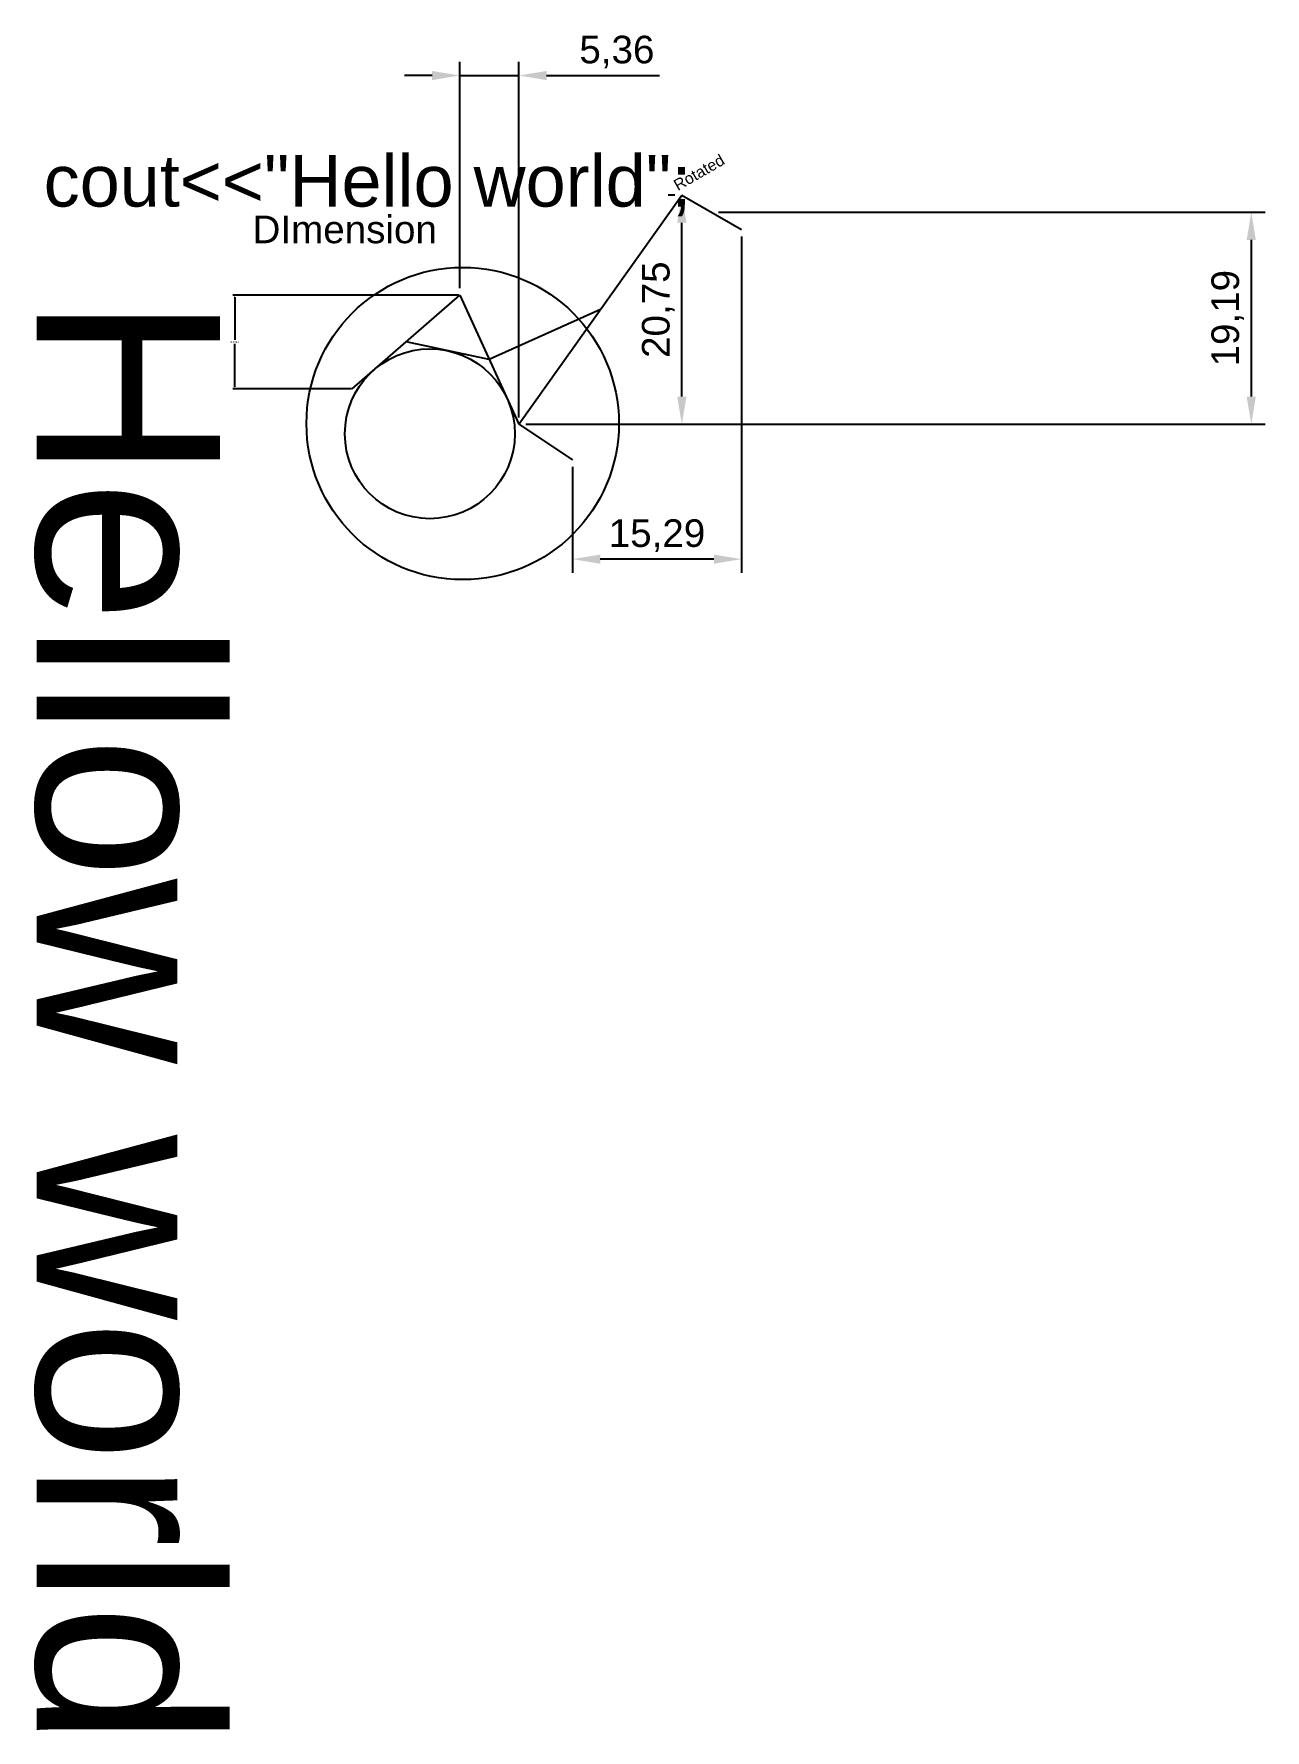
# Model space of a CAD drawing. Header units: millimetres. Extents: x -29 to 83, y -108 to 45.
import ezdxf

# ---------------------------------------------------------------- set-up
doc = ezdxf.new("R2010")
doc.units = ezdxf.units.MM
doc.styles.get("Standard").update_dxf_attribs({"font": 'arial.ttf'})
doc.dimstyles.new('Annotative', dxfattribs={"dimscale": 0, "dimtxt": 2.5, "dimasz": 2.5, "dimexe": 1.25, "dimexo": 0.625, "dimtad": 1, "dimtxsty": 'Standard', "dimcen": 2.5, "dimadec": 0, "dimazin": 0, "dimtfac": 1, "dimtmove": 0, "dimatfit": 3, "dimfxl": 1, "dimarcsym": 0})
doc.dimstyles.new('ISO-25', dxfattribs={"dimtxt": 2.5, "dimasz": 2.5, "dimexe": 1.25, "dimexo": 0.625, "dimtad": 1, "dimtxsty": 'Standard', "dimcen": 2.5, "dimadec": 0, "dimazin": 0, "dimtfac": 1, "dimtmove": 0, "dimatfit": 3, "dimfxl": 1, "dimarcsym": 0})
doc.dimstyles.get("Standard").update_dxf_attribs({"dimtxt": 0.18, "dimasz": 0.18, "dimexe": 0.18, "dimexo": 0.0625, "dimgap": 0.09, "dimtad": 0, "dimtih": 1, "dimtoh": 1, "dimdec": 4, "dimzin": 0, "dimdsep": 46, "dimtxsty": 'Standard', "dimcen": 0.09, "dimadec": 0, "dimazin": 0, "dimtfac": 1, "dimtdec": 4, "dimtofl": 0, "dimtmove": 0, "dimatfit": 3, "dimfxl": 1, "dimtolj": 1, "dimtzin": 0, "dimarcsym": 0})

# ---------------------------------------------------------------- blocks, each defined once
blk = doc.blocks.new('*D2')
at = {"color": 0, "lineweight": -2, "transparency": 16777216}
for p, q in [((29.21, 30.69), (28.59, 30.69)), ((29.84, 12.44), (29.84, 28.19)), ((15.71, 9.94), (31.09, 9.94))]:
    blk.add_line(p, q, dxfattribs=at)
at = {"color": 0, "transparency": 16777216}
for points in [[(29.42, 28.19), (30.26, 28.19), (29.84, 30.69)], [(29.42, 12.44), (30.26, 12.44), (29.84, 9.94)]]:
    blk.add_solid(points, dxfattribs=at)
at = {"layer": 'Defpoints', "color": 0, "transparency": 16777216}
for p in [(29.84, 30.69), (29.84, 30.69), (15.09, 9.94)]:
    blk.add_point(p, dxfattribs=at)
at = {"color": 0, "transparency": 16777216, "insert": (27.71, 20.31), "char_height": 2.5, "attachment_point": 5, "rotation": 90}
blk.add_mtext('20,75', dxfattribs=at)
blk = doc.blocks.new('*D3')
at = {"color": 0, "lineweight": -2, "transparency": 16777216}
for p, q in [((33.16, 29.13), (82.64, 29.13)), ((81.39, 26.63), (81.39, 12.44)), ((24.03, 9.94), (82.64, 9.94))]:
    blk.add_line(p, q, dxfattribs=at)
at = {"color": 0, "transparency": 16777216}
for points in [[(80.97, 26.63), (81.8, 26.63), (81.39, 29.13)], [(80.97, 12.44), (81.8, 12.44), (81.39, 9.94)]]:
    blk.add_solid(points, dxfattribs=at)
at = {"layer": 'Defpoints', "color": 0, "transparency": 16777216}
for p in [(32.54, 29.13), (23.4, 9.94), (81.39, 9.94)]:
    blk.add_point(p, dxfattribs=at)
at = {"color": 0, "transparency": 16777216, "insert": (79.26, 19.54), "char_height": 2.5, "attachment_point": 5, "rotation": 90}
blk.add_mtext('19,19', dxfattribs=at)
blk = doc.blocks.new('*D4')
at = {"color": 0, "lineweight": -2, "transparency": 16777216}
for p, q in [((35.24, 26.95), (35.24, -3.53)), ((19.95, 6.09), (19.95, -3.53)), ((32.74, -2.28), (22.45, -2.28))]:
    blk.add_line(p, q, dxfattribs=at)
at = {"color": 0, "transparency": 16777216}
for points in [[(22.45, -1.87), (22.45, -2.7), (19.95, -2.28)], [(32.74, -1.87), (32.74, -2.7), (35.24, -2.28)]]:
    blk.add_solid(points, dxfattribs=at)
at = {"layer": 'Defpoints', "color": 0, "transparency": 16777216}
for p in [(35.24, 27.57), (19.95, 6.72), (19.95, -2.28)]:
    blk.add_point(p, dxfattribs=at)
at = {"color": 0, "transparency": 16777216, "insert": (27.59, -0.16), "char_height": 2.5, "attachment_point": 5}
blk.add_mtext('15,29', dxfattribs=at)
blk = doc.blocks.new('*D5')
at = {"color": 0, "lineweight": -2, "transparency": 16777216}
for p, q in [((9.67, 21.63), (-10.81, 21.63)), ((-10.63, 21.45), (-10.63, 17.57)), ((-10.63, 13.33), (-10.63, 17.21)), ((-0.05, 13.15), (-10.81, 13.15))]:
    blk.add_line(p, q, dxfattribs=at)
at = {"color": 0, "transparency": 16777216}
for points in [[(-10.66, 21.45), (-10.6, 21.45), (-10.63, 21.63)], [(-10.66, 13.33), (-10.6, 13.33), (-10.63, 13.15)]]:
    blk.add_solid(points, dxfattribs=at)
at = {"layer": 'Defpoints', "color": 0, "transparency": 16777216}
for p in [(9.73, 21.63), (-10.63, 13.15), (0.01, 13.15)]:
    blk.add_point(p, dxfattribs=at)
at = {"color": 0, "transparency": 16777216, "insert": (-10.63, 17.39), "char_height": 0.18, "attachment_point": 5}
blk.add_mtext('\\A1;8.4817', dxfattribs=at)
blk = doc.blocks.new('*D6')
at = {"color": 0, "lineweight": -2, "transparency": 16777216}
for p, q in [((7.23, 41.52), (4.73, 41.52)), ((9.73, 22.26), (9.73, 42.77)), ((9.73, 41.52), (15.09, 41.52)), ((15.09, 10.56), (15.09, 42.77)), ((17.59, 41.52), (27.83, 41.52))]:
    blk.add_line(p, q, dxfattribs=at)
at = {"color": 0, "transparency": 16777216}
for points in [[(7.23, 41.93), (7.23, 41.1), (9.73, 41.52)], [(17.59, 41.93), (17.59, 41.1), (15.09, 41.52)]]:
    blk.add_solid(points, dxfattribs=at)
at = {"layer": 'Defpoints', "color": 0, "transparency": 16777216}
for p in [(15.09, 41.52), (9.73, 21.63), (15.09, 9.94)]:
    blk.add_point(p, dxfattribs=at)
at = {"color": 0, "transparency": 16777216, "insert": (23.96, 43.64), "char_height": 2.5, "attachment_point": 5}
blk.add_mtext('5,36', dxfattribs=at)

msp = doc.modelspace()

# ---------------------------------------------------------------- linework, layer by layer
for p, q in [((15.08892, 9.93901), (29.83939, 30.69024)), ((29.83939, 30.69024), (35.23907, 27.57435)), ((0.00882, 13.15051), (9.7326, 21.63216)), ((9.7326, 21.63216), (15.08892, 9.93901)), ((22.46416, 20.31462), (12.41076, 15.78558)), ((12.41076, 15.78558), (4.87071, 17.39133)), ((15.08892, 9.93901), (19.95008, 6.71523))]:
    msp.add_line(p, q)
for centre, radius in [((10, 10), 14.14), ((7.02877, 9.06908), 7.69021)]:
    msp.add_circle(centre, radius)

# ---------------------------------------------------------------- texts
msp.add_text('cout<<"Hello world";', height=4.6674365).set_placement((-27.92914, 29.64777))
for s, height, rotation, p in [('Rotated', 1.025028, 30, (29.47939, 31.0438)), ('Hellow world', 16.5991824, 270, (-28.57586, 21.60542))]:
    msp.add_text(s, height=height, rotation=rotation).set_placement(p)
at = {"insert": (-9.02221, 28.83008), "char_height": 2.5, "attachment_point": 1}
msp.add_mtext_dynamic_manual_height_columns('DImension', width=21.0834471, gutter_width=12.5, heights=[0], dxfattribs=at)

# ---------------------------------------------------------------- dimensions: what is measured, and where the dimension line sits
for base, p1, p2, dimstyle, picture, middle in [((15.08892, 41.51734), (9.7326, 21.63216), (15.08892, 9.93901), 'Annotative', '*D6', (23.96, 43.64472)), ((19.95008, -2.28419), (35.23907, 27.57435), (19.95008, 6.71523), 'ISO-25', '*D4', (27.59457, -0.15681))]:
    dim = msp.add_linear_dim(base=base, p1=p1, p2=p2, dimstyle=dimstyle)
    dim.commit()
    dim.dimension.update_dxf_attribs({"geometry": picture, "text_midpoint": middle})
for base, p1, p2, dimstyle, picture, middle in [((29.83939, 30.69024), (15.08892, 9.93901), (29.83939, 30.69024), 'ISO-25', '*D2', (27.712, 20.31462)), ((81.38527, 9.93901), (32.53923, 29.13229), (23.40166, 9.93901), 'ISO-25', '*D3', (79.25788, 19.53565)), ((-10.627894, 13.150507), (9.732596, 21.632161), (0.008817, 13.150507), 'Standard', '*D5', (-10.627894, 17.391334))]:
    dim = msp.add_linear_dim(base=base, p1=p1, p2=p2, angle=90, dimstyle=dimstyle)
    dim.commit()
    dim.dimension.update_dxf_attribs({"geometry": picture, "text_midpoint": middle})

doc.saveas('drawing.dxf')
